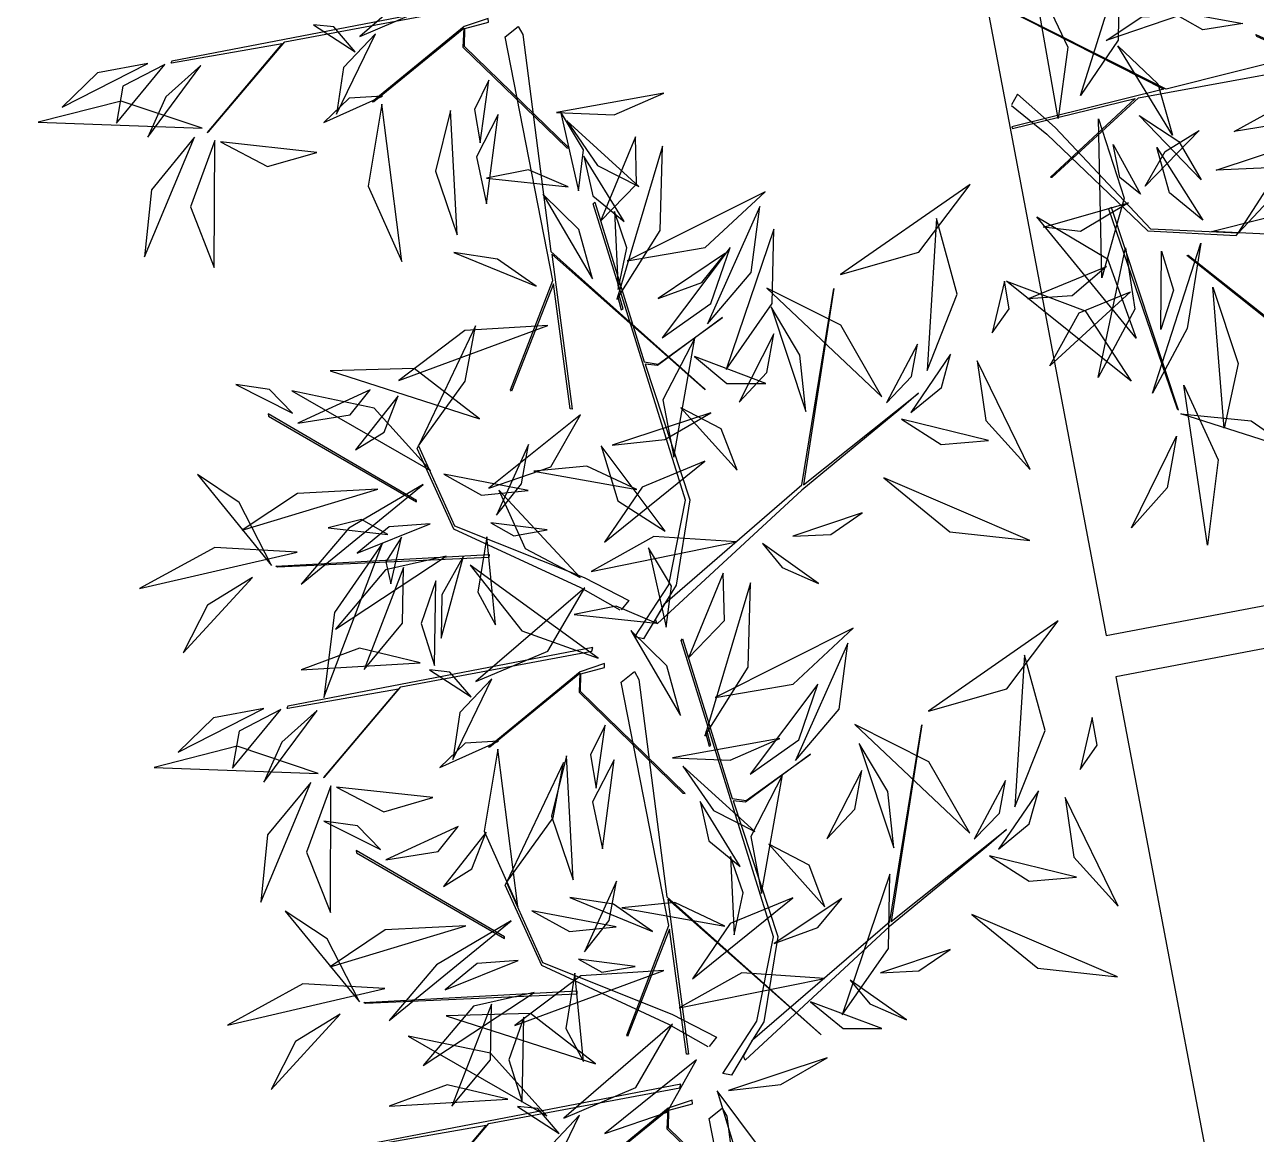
# Model space of a CAD drawing. Header units: centimetres. Extents: x 197412 to 267601, y -375791 to -305433.
# Drawn here: x 208091 to 209591, y -362423 to -361071 of the extents above; entities that cross this region are included whole.
import ezdxf

# ---------------------------------------------------------------- set-up
doc = ezdxf.new("R2010")
doc.units = ezdxf.units.CM
doc.layers.add('3-BAT C-Niveau 0', color=250, linetype='Continuous')

# ---------------------------------------------------------------- blocks, each defined once
blk = doc.blocks.new('Groupe-225-1')
at = {"linetype": 'Continuous', "flags": 128}
for points in [[(12582.84, -48911.25), (12596.31, -48908.9), (12587.19, -48919.72), (12587.33, -48919.67), (12596.63, -48908.69), (12619.89, -48904.34), (12620.02, -48903.89), (12582.85, -48911.04), (12582.73, -48911.28), (12582.8, -48911.26)], [(12637.5, -48977.94), (12632.71, -48975.2), (12617.23, -48968.05), (12612.76, -48958.25), (12612.93, -48957.91), (12617.3, -48967.65), (12633.08, -48973.96), (12638.52, -48976.76), (12637.6, -48977.89)], [(12596.98, -48989.85), (12610.46, -48987.49), (12601.34, -48998.31), (12601.48, -48998.26), (12610.77, -48987.28), (12634.03, -48982.93), (12634.16, -48982.48), (12596.99, -48989.63), (12596.87, -48989.87), (12596.94, -48989.85)], [(12648.21, -49031.12), (12643.42, -49028.38), (12627.94, -49021.23), (12623.47, -49011.43), (12623.64, -49011.09), (12628.01, -49020.83), (12643.79, -49027.13), (12649.23, -49029.94), (12648.31, -49031.07)], [(12607.69, -49043.02), (12621.17, -49040.67), (12612.05, -49051.49), (12612.19, -49051.44), (12621.48, -49040.45), (12644.75, -49036.1), (12644.87, -49035.66), (12607.7, -49042.8), (12607.58, -49043.04), (12607.66, -49043.03)]]:
    blk.add_lwpolyline(points, dxfattribs=at)
for points in [[(12621.42, -48905.84), (12618.46, -48906.84), (12607.29, -48916.01), (12607.47, -48915.97), (12618.43, -48907.02), (12618.32, -48909.33), (12630.98, -48921.61), (12631.25, -48921.65), (12618.5, -48909.25), (12618.56, -48907.07), (12621.43, -48906.31)], [(12647.83, -48951.08), (12629.14, -48934.54), (12631.65, -48953.43), (12631.41, -48953.41), (12629.35, -48938.19), (12624.23, -48951.26), (12624.14, -48951.1), (12629.29, -48937.76), (12623.46, -48908.09), (12625.07, -48906.82), (12625.62, -48907.79), (12629.03, -48934.25), (12647.66, -48950.89)], [(12639.26, -48981.18), (12643.42, -48974.82), (12645.43, -48964.53), (12634.2, -48928.43), (12634.38, -48928.23), (12640.42, -48947.68), (12642.13, -48947.95), (12649.94, -48942.27), (12642.04, -48948.12), (12640.53, -48947.97), (12645.96, -48964.49), (12644.29, -48974.89), (12642.91, -48977.11), (12659.61, -48962.67), (12663.5, -48938.73), (12659.8, -48962.66), (12673.82, -48951.47), (12671.41, -48953.58), (12659.6, -48963.3), (12641.99, -48979.58), (12641.8, -48979.08), (12642.91, -48977.11), (12640.32, -48981.41)], [(12612.69, -48964.73), (12612.69, -48964.55), (12594.6, -48954.02), (12594.64, -48954.29)], [(12595.75, -48972.67), (12595.53, -48972.55), (12621.51, -48971.14), (12621.48, -48971.52)], [(12649.97, -49034.36), (12654.13, -49027.99), (12656.14, -49017.71), (12644.92, -48981.61), (12645.09, -48981.41), (12651.13, -49000.85), (12652.84, -49001.13), (12660.65, -48995.45), (12652.75, -49001.3), (12651.24, -49001.14), (12656.67, -49017.67), (12655, -49028.06), (12653.62, -49030.28), (12670.32, -49015.84), (12674.21, -48991.9), (12670.51, -49015.84), (12684.54, -49004.65), (12682.12, -49006.75), (12670.31, -49016.48), (12652.71, -49032.76), (12652.51, -49032.26), (12653.62, -49030.28), (12651.03, -49034.59)], [(12635.56, -48984.43), (12632.61, -48985.43), (12621.44, -48994.6), (12621.62, -48994.56), (12632.57, -48985.61), (12632.47, -48987.92), (12645.13, -49000.2), (12645.39, -49000.25), (12632.65, -48987.85), (12632.71, -48985.67), (12635.57, -48984.9)], [(12661.97, -49029.67), (12643.28, -49013.13), (12645.8, -49032.02), (12645.56, -49032.01), (12643.49, -49016.78), (12638.37, -49029.85), (12638.28, -49029.69), (12643.43, -49016.35), (12637.6, -48986.68), (12639.21, -48985.41), (12639.77, -48986.38), (12643.17, -49012.84), (12661.8, -49029.48)], [(12623.4, -49017.91), (12623.4, -49017.72), (12605.31, -49007.2), (12605.35, -49007.47)], [(12606.46, -49025.85), (12606.24, -49025.73), (12632.22, -49024.31), (12632.2, -49024.7)], [(12646.27, -49037.61), (12643.32, -49038.61), (12632.15, -49047.77), (12632.33, -49047.74), (12643.28, -49038.79), (12643.18, -49041.1), (12655.84, -49053.38), (12656.1, -49053.42), (12643.36, -49041.02), (12643.42, -49038.84), (12646.28, -49038.08)], [(12672.69, -49082.84), (12653.99, -49066.3), (12656.51, -49085.2), (12656.27, -49085.18), (12654.21, -49069.96), (12649.08, -49083.03), (12648.99, -49082.86), (12654.14, -49069.53), (12648.32, -49039.86), (12649.92, -49038.59), (12650.48, -49039.56), (12653.88, -49066.01), (12672.51, -49082.66)]]:
    blk.add_lwpolyline(points, close=True, dxfattribs=at)
at = {"linetype": 'Continuous'}
for points in [[(12605.77, -48908.03, -178.9), (12614.54, -48904.32, -176.01), (12619.01, -48896.6, -172.29), (12619.01, -48896.6, -172.29), (12605.77, -48908.03, -178.9)], [(12605.77, -48908.03, -178.9), (12614.54, -48904.32, -176.01), (12619.01, -48896.6, -172.29), (12619.01, -48896.6, -172.29), (12605.77, -48908.03, -178.9)], [(12605.19, -48909.9, -177.75), (12602.6, -48906.87, -175.38), (12600.12, -48906.61, -172.12), (12600.12, -48906.61, -172.12), (12605.19, -48909.9, -177.75)], [(12607.68, -48907.7, -207.06), (12603.8, -48911.81, -208.24), (12602.93, -48917.52, -209.24), (12602.93, -48917.52, -209.24), (12607.68, -48907.7, -207.06)], [(12579.94, -48911.31, -174.84), (12573.82, -48912.46, -175.45), (12569.5, -48916.63, -176.76), (12569.5, -48916.63, -176.76), (12579.94, -48911.31, -174.84)], [(12582.01, -48911.44, -174.58), (12576.92, -48914.09, -172.2), (12576.11, -48918.58, -168.43), (12576.11, -48918.58, -168.43), (12582.01, -48911.44, -174.58)], [(12586.42, -48911.56, -186.97), (12582.12, -48915.41, -187.38), (12579.94, -48920.29, -185.5), (12579.94, -48920.29, -185.5), (12586.42, -48911.56, -186.97)], [(12621.5, -48913.34, -197.01), (12619.73, -48916.94, -196.39), (12620.43, -48921.01, -196.61), (12620.43, -48921.01, -196.61), (12621.5, -48913.34, -197.01)], [(12608.52, -48915.29, -179.83), (12604.47, -48915.54, -178.67), (12601.38, -48918.51, -177.99), (12601.38, -48918.51, -177.99), (12608.52, -48915.29, -179.83)], [(12629.71, -48917.31, -183.78), (12636.75, -48917.6, -183.14), (12642.81, -48914.95, -184.94), (12642.81, -48914.95, -184.94), (12629.71, -48917.31, -183.78)], [(12586.55, -48919.22, -186.41), (12576.68, -48915.92, -187.61), (12566.58, -48918.49, -186.97), (12566.58, -48918.49, -186.97), (12586.55, -48919.22, -186.41)], [(12608.43, -48916.28, -179.52), (12606.77, -48926.27, -178.73), (12610.88, -48935.45, -177.91), (12610.88, -48935.45, -177.91), (12608.43, -48916.28, -179.52)], [(12616.81, -48917.07, -247.3), (12614.98, -48924.43, -244.69), (12617.63, -48932.19, -243.35), (12617.63, -48932.19, -243.35), (12616.81, -48917.07, -247.3)], [(12616.81, -48917.07, -247.3), (12614.98, -48924.43, -244.69), (12617.63, -48932.19, -243.35), (12617.63, -48932.19, -243.35), (12616.81, -48917.07, -247.3)], [(12632.39, -48926.84, -183.73), (12633.03, -48921.84, -181.29), (12630.21, -48917.16, -179.52), (12630.21, -48917.16, -179.52), (12632.39, -48926.84, -183.73)], [(12622.63, -48917.56, -186.16), (12619.99, -48922.69, -185.75), (12621.2, -48928.43, -185.13), (12621.2, -48928.43, -185.13), (12622.63, -48917.56, -186.16)], [(12630.99, -48918.32, -176.88), (12634.72, -48923.74, -176.9), (12639.76, -48926.3, -174.04), (12639.76, -48926.3, -174.04), (12630.99, -48918.32, -176.88)], [(12585.65, -48920.32, -186.4), (12580.4, -48926.7, -186.75), (12579.56, -48934.9, -187), (12579.56, -48934.9, -187), (12585.65, -48920.32, -186.4)], [(12635.1, -48930.54, -194.21), (12639.47, -48926.01, -192.81), (12639.33, -48920.25, -190.06), (12639.33, -48920.25, -190.06), (12635.1, -48930.54, -194.21)], [(12635.1, -48930.54, -194.21), (12639.47, -48926.01, -192.81), (12639.33, -48920.25, -190.06), (12639.33, -48920.25, -190.06), (12635.1, -48930.54, -194.21)], [(12588.1, -48920.72, -182.25), (12585.13, -48928.8, -178.08), (12588.04, -48936.18, -173.29), (12588.04, -48936.18, -173.29), (12588.1, -48920.72, -182.25)], [(12588.8, -48920.89, -181.99), (12594.53, -48923.88, -181.12), (12600.53, -48922.16, -179.03), (12600.53, -48922.16, -179.03), (12588.8, -48920.89, -181.99)], [(12637.09, -48940.08, -206.43), (12642.37, -48931.68, -204.4), (12642.63, -48921.42, -204.36), (12642.63, -48921.42, -204.36), (12637.09, -48940.08, -206.43)], [(12637.09, -48940.08, -206.43), (12642.37, -48931.68, -204.4), (12642.63, -48921.42, -204.36), (12642.63, -48921.42, -204.36), (12637.09, -48940.08, -206.43)], [(12633.06, -48922.63, -161.32), (12634.15, -48927.45, -161.24), (12637.96, -48930.56, -160.95), (12637.96, -48930.56, -160.95), (12633.06, -48922.63, -161.32)], [(12631.14, -48926.35, -183.47), (12626.3, -48924.27, -183.7), (12621.18, -48925.29, -184.07), (12621.18, -48925.29, -184.07), (12631.14, -48926.35, -183.47)], [(12631.14, -48926.35, -183.47), (12626.3, -48924.27, -183.7), (12621.18, -48925.29, -184.07), (12621.18, -48925.29, -184.07), (12631.14, -48926.35, -183.47)], [(12664.34, -48937.05, -215.07), (12673.86, -48934.32, -213.8), (12680.1, -48926.05, -214.42), (12680.1, -48926.05, -214.42), (12664.34, -48937.05, -215.07)], [(12634.11, -48937.57, -199.98), (12632.44, -48931.54, -200.36), (12628.06, -48927.23, -199.46), (12628.06, -48927.23, -199.46), (12634.11, -48937.57, -199.98)], [(12638.35, -48935.37, -194.97), (12647.85, -48933.75, -192.57), (12655.15, -48926.95, -191.31), (12655.15, -48926.95, -191.31), (12638.35, -48935.37, -194.97)], [(12637.22, -48938.88, -223.21), (12638.31, -48933.78, -222.61), (12636.78, -48929.35, -220.88), (12636.78, -48929.35, -220.88), (12637.22, -48938.88, -223.21)], [(12637.22, -48938.88, -223.21), (12638.31, -48933.78, -222.61), (12636.78, -48929.35, -220.88), (12636.78, -48929.35, -220.88), (12637.22, -48938.88, -223.21)], [(12648.13, -48943.06, -201.48), (12653.43, -48936.8, -202.35), (12654.5, -48928.76, -201.76), (12654.5, -48928.76, -201.76), (12648.13, -48943.06, -201.48)], [(12674.86, -48948.73, -228.35), (12678.53, -48939.42, -229.1), (12676.01, -48930.21, -232.12), (12676.01, -48930.21, -232.12), (12674.86, -48948.73, -228.35)], [(12650.39, -48948.62, -207.25), (12656.01, -48940.57, -205.29), (12656.18, -48931.5, -201.98), (12656.18, -48931.5, -201.98), (12650.39, -48948.62, -207.25)], [(12642.6, -48944.74, -207.16), (12648.53, -48940.57, -205.48), (12650.87, -48933.75, -203.83), (12650.87, -48933.75, -203.83), (12642.6, -48944.74, -207.16)], [(12642.6, -48944.74, -207.16), (12648.53, -48940.57, -205.48), (12650.87, -48933.75, -203.83), (12650.87, -48933.75, -203.83), (12642.6, -48944.74, -207.16)], [(12627.26, -48938.47, -228.81), (12622.53, -48935.15, -229.15), (12617.21, -48934.34, -227.32), (12617.21, -48934.34, -227.32), (12627.26, -48938.47, -228.81)], [(12642.11, -48939.95, -210.84), (12647.44, -48937.99, -209.98), (12650.32, -48934.45, -207.2), (12650.32, -48934.45, -207.2), (12642.11, -48939.95, -210.84)], [(12682.79, -48944.16, -211.21), (12684.85, -48941.21, -209.03), (12684.28, -48937.83, -206.71), (12684.28, -48937.83, -206.71), (12682.79, -48944.16, -211.21)], [(12682.79, -48944.16, -211.21), (12684.85, -48941.21, -209.03), (12684.28, -48937.83, -206.71), (12684.28, -48937.83, -206.71), (12682.79, -48944.16, -211.21)], [(12637.61, -48941.33, -203.84), (12637.83, -48941.22, -203.87), (12637.38, -48939.55, -202.04), (12637.17, -48939.64, -202.02), (12637.61, -48941.33, -203.84)], [(12669.36, -48951.93, -228.97), (12664.36, -48943.21, -227.8), (12655.36, -48938.69, -227.09), (12655.36, -48938.69, -227.09), (12669.36, -48951.93, -228.97)], [(12660.09, -48953.71, -196.26), (12659.37, -48946.85, -195.05), (12655.89, -48940.99, -196.39), (12655.89, -48940.99, -196.39), (12660.09, -48953.71, -196.26)], [(12628.67, -48943.24, -225.36), (12618.56, -48943.87, -224.7), (12610.52, -48949.95, -224), (12610.52, -48949.95, -224), (12628.67, -48943.24, -225.36)], [(12612.93, -48957.91, -197.23), (12618.6, -48950.03, -194.28), (12619.87, -48943.29, -188.42), (12619.87, -48943.29, -188.42), (12612.93, -48957.91, -197.23)], [(12651.96, -48952.59, -195.33), (12655.34, -48948.99, -195.1), (12656.22, -48944.26, -194.26), (12656.22, -48944.26, -194.26), (12651.96, -48952.59, -195.33)], [(12646.56, -48944.81, -188.89), (12642.69, -48952.31, -185.79), (12644, -48959.27, -181.22), (12644, -48959.27, -181.22), (12646.56, -48944.81, -188.89)], [(12669.91, -48952.65, -229.3), (12672.99, -48949.46, -228.25), (12673.69, -48945.51, -226.49), (12673.69, -48945.51, -226.49), (12669.91, -48952.65, -229.3)], [(12646.53, -48947.04, -215.21), (12650.48, -48950.31, -213.09), (12655.22, -48950.31, -210.46), (12655.22, -48950.31, -210.46), (12646.53, -48947.04, -215.21)], [(12672.87, -48953.86, -232.75), (12676.61, -48950.8, -233.5), (12677.71, -48946.74, -235.42), (12677.71, -48946.74, -235.42), (12672.87, -48953.86, -232.75)], [(12620.33, -48954.62, -220.85), (12612.4, -48948.47, -221.31), (12602.15, -48948.75, -222.56), (12602.15, -48948.75, -222.56), (12620.33, -48954.62, -220.85)], [(12680.96, -48947.56, -212.86), (12682.02, -48954.83, -209.91), (12687.43, -48960.79, -208.14), (12687.43, -48960.79, -208.14), (12680.96, -48947.56, -212.86)], [(12680.96, -48947.56, -212.86), (12682.02, -48954.83, -209.91), (12687.43, -48960.79, -208.14), (12687.43, -48960.79, -208.14), (12680.96, -48947.56, -212.86)], [(12597.57, -48953.92, -211.6), (12594.76, -48951.03, -211.07), (12590.66, -48950.45, -211.1), (12590.66, -48950.45, -211.1), (12597.57, -48953.92, -211.6)], [(12614.39, -48960.92, -220.09), (12607.52, -48953.32, -220.53), (12597.5, -48951.22, -219.34), (12597.5, -48951.22, -219.34), (12614.39, -48960.92, -220.09)], [(12598.21, -48955.16, -202.5), (12604.61, -48954.14, -200.11), (12607.03, -48951.09, -195.35), (12607.03, -48951.09, -195.35), (12598.21, -48955.16, -202.5)], [(12605.26, -48958.4, -218.46), (12608.72, -48956.25, -216.39), (12610.45, -48951.81, -215.43), (12610.45, -48951.81, -215.43), (12605.26, -48958.4, -218.46)], [(12651.72, -48960.89, -184.69), (12649.8, -48955.83, -183.17), (12644.88, -48953.26, -181.63), (12644.88, -48953.26, -181.63), (12651.72, -48960.89, -184.69)], [(12621.47, -48963.07, -210.57), (12629.05, -48960.48, -206.9), (12632.64, -48954.11, -202.54), (12632.64, -48954.11, -202.54), (12621.47, -48963.07, -210.57)], [(12636.51, -48957.84, -200.44), (12642.93, -48957.13, -199.26), (12648.54, -48953.89, -200.49), (12648.54, -48953.89, -200.49), (12636.51, -48957.84, -200.44)], [(12671.77, -48954.67, -232.48), (12676.58, -48957.74, -232.45), (12682.34, -48957.27, -231.83), (12682.34, -48957.27, -231.83), (12671.77, -48954.67, -232.48)], [(12622.41, -48966.37, -202.12), (12625.45, -48962.54, -201.54), (12626.32, -48957.75, -202.14), (12626.32, -48957.75, -202.14), (12622.41, -48966.37, -202.12)], [(12635.16, -48957.91, -200.73), (12637.18, -48964.6, -197.34), (12642.96, -48968.31, -193.77), (12642.96, -48968.31, -193.77), (12635.16, -48957.91, -200.73)], [(12635.16, -48957.91, -200.73), (12637.18, -48964.6, -197.34), (12642.96, -48968.31, -193.77), (12642.96, -48968.31, -193.77), (12635.16, -48957.91, -200.73)], [(12639.53, -48963.23, -185.42), (12633.43, -48960.37, -185.31), (12626.96, -48961.01, -184.01), (12626.96, -48961.01, -184.01), (12639.53, -48963.23, -185.42)], [(12647.81, -48959.79, -205.3), (12640.17, -48962.93, -204.92), (12635.58, -48969.65, -203.9), (12635.58, -48969.65, -203.9), (12647.81, -48959.79, -205.3)], [(12595.03, -48972.47, -214.21), (12591.07, -48964.8, -211.43), (12585.98, -48961.41, -206.15), (12585.98, -48961.41, -206.15), (12595.03, -48972.47, -214.21)], [(12616.01, -48961.36, -199.77), (12620.58, -48963.92, -197.57), (12626.29, -48963.34, -196.35), (12626.29, -48963.34, -196.35), (12616.01, -48961.36, -199.77)], [(12669.6, -48961.81, -223.66), (12677.62, -48968.37, -222.36), (12687.37, -48969.43, -219.58), (12687.37, -48969.43, -219.58), (12669.6, -48961.81, -223.66)], [(12607.97, -48963.2, -221.24), (12598.16, -48963.7, -218.96), (12591.44, -48968.2, -214.31), (12591.44, -48968.2, -214.31), (12607.97, -48963.2, -221.24)], [(12613.49, -48962.6, -210.1), (12604.41, -48967.94, -209.96), (12598.62, -48974.74, -205.95), (12598.62, -48974.74, -205.95), (12613.49, -48962.6, -210.1)], [(12622.7, -48963.32, -217.22), (12625.89, -48970.4, -219.34), (12632.6, -48973.93, -221.55), (12632.6, -48973.93, -221.55), (12622.7, -48963.32, -217.22)], [(12609.2, -48968.71, -213.12), (12605.96, -48966.87, -210.71), (12601.91, -48967.91, -208.62), (12601.91, -48967.91, -208.62), (12609.2, -48968.71, -213.12)], [(12609.2, -48968.71, -213.12), (12605.96, -48966.87, -210.71), (12601.91, -48967.91, -208.62), (12601.91, -48967.91, -208.62), (12609.2, -48968.71, -213.12)], [(12658.5, -48968.92, -172.05), (12663.14, -48968.7, -171.7), (12666.98, -48966.08, -172.02), (12666.98, -48966.08, -172.02), (12658.5, -48968.92, -172.05)], [(12658.5, -48968.92, -172.05), (12663.14, -48968.7, -171.7), (12666.98, -48966.08, -172.02), (12666.98, -48966.08, -172.02), (12658.5, -48968.92, -172.05)], [(12614.33, -48967.41, -207.72), (12609.36, -48967.79, -206.62), (12605.46, -48970.98, -205.86), (12605.46, -48970.98, -205.86), (12614.33, -48967.41, -207.72)], [(12621.71, -48967.27, -202.35), (12624.53, -48968.86, -200.21), (12628.58, -48968.15, -199.09), (12628.58, -48968.15, -199.09), (12621.71, -48967.27, -202.35)], [(12608.55, -48969.77, -212.64), (12602.7, -48978.22, -211.07), (12601.39, -48988.56, -212.06), (12601.39, -48988.56, -212.06), (12608.55, -48969.77, -212.64)], [(12608.55, -48969.77, -212.64), (12602.7, -48978.22, -211.07), (12601.39, -48988.56, -212.06), (12601.39, -48988.56, -212.06), (12608.55, -48969.77, -212.64)], [(12610.85, -48969.05, -212.09), (12608.93, -48972.04, -209.87), (12609.56, -48974.73, -207.1), (12609.56, -48974.73, -207.1), (12610.85, -48969.05, -212.09)], [(12610.85, -48969.05, -212.09), (12608.93, -48972.04, -209.87), (12609.56, -48974.73, -207.1), (12609.56, -48974.73, -207.1), (12610.85, -48969.05, -212.09)], [(12621.25, -48968.98, -198.87), (12620.14, -48975.72, -195.41), (12622.28, -48979.72, -190.33), (12622.28, -48979.72, -190.33), (12621.25, -48968.98, -198.87)], [(12651.67, -48969.62, -176.08), (12641.59, -48968.95, -174.79), (12633.96, -48973.21, -170.69), (12633.96, -48973.21, -170.69), (12651.67, -48969.62, -176.08)], [(12654.8, -48969.8, -171.59), (12657.2, -48972.71, -169.03), (12661.65, -48974.67, -167.96), (12661.65, -48974.67, -167.96), (12654.8, -48969.8, -171.59)], [(12598.12, -48970.84, -223.19), (12588.11, -48970.28, -225.59), (12578.94, -48975.3, -225.79), (12578.94, -48975.3, -225.79), (12598.12, -48970.84, -223.19)], [(12598.12, -48970.84, -223.19), (12588.11, -48970.28, -225.59), (12578.94, -48975.3, -225.79), (12578.94, -48975.3, -225.79), (12598.12, -48970.84, -223.19)], [(12616.29, -48971.33, -233.25), (12608.91, -48973, -238.65), (12602.79, -48980.22, -241.93), (12602.79, -48980.22, -241.93), (12616.29, -48971.33, -233.25)], [(12618.39, -48971.35, -204.62), (12615.76, -48976.04, -205.07), (12615.69, -48981.34, -204.23), (12615.69, -48981.34, -204.23), (12618.39, -48971.35, -204.62)], [(12643.1, -48980.01, -183.73), (12643.74, -48975.02, -181.29), (12640.92, -48970.34, -179.52), (12640.92, -48970.34, -179.52), (12643.1, -48980.01, -183.73)], [(12606.28, -48985.17, -189.87), (12610.98, -48979.51, -186.93), (12611.09, -48972.74, -183.27), (12611.09, -48972.74, -183.27), (12606.28, -48985.17, -189.87)], [(12619.19, -48972.44, -204.31), (12625.49, -48980.43, -204.16), (12634.82, -48983.79, -202.67), (12634.82, -48983.79, -202.67), (12619.19, -48972.44, -204.31)], [(12592.68, -48973.95, -215.73), (12587.21, -48977.3, -216.78), (12584.27, -48983.13, -215.22), (12584.27, -48983.13, -215.22), (12592.68, -48973.95, -215.73)], [(12592.68, -48973.95, -215.73), (12587.21, -48977.3, -216.78), (12584.27, -48983.13, -215.22), (12584.27, -48983.13, -215.22), (12592.68, -48973.95, -215.73)], [(12615.02, -48974.34, -229.03), (12613.23, -48979.54, -227.48), (12614.85, -48984.68, -225.66), (12614.85, -48984.68, -225.66), (12615.02, -48974.34, -229.03)], [(12645.81, -48983.72, -194.21), (12650.18, -48979.19, -192.81), (12650.04, -48973.43, -190.06), (12650.04, -48973.43, -190.06), (12645.81, -48983.72, -194.21)], [(12645.81, -48983.72, -194.21), (12650.18, -48979.19, -192.81), (12650.04, -48973.43, -190.06), (12650.04, -48973.43, -190.06), (12645.81, -48983.72, -194.21)], [(12619.91, -48986.62, -178.9), (12628.68, -48982.91, -176.01), (12633.16, -48975.19, -172.29), (12633.16, -48975.19, -172.29), (12619.91, -48986.62, -178.9)], [(12619.91, -48986.62, -178.9), (12628.68, -48982.91, -176.01), (12633.16, -48975.19, -172.29), (12633.16, -48975.19, -172.29), (12619.91, -48986.62, -178.9)], [(12647.8, -48993.26, -206.43), (12653.08, -48984.86, -204.4), (12653.35, -48974.6, -204.36), (12653.35, -48974.6, -204.36), (12647.8, -48993.26, -206.43)], [(12647.8, -48993.26, -206.43), (12653.08, -48984.86, -204.4), (12653.35, -48974.6, -204.36), (12653.35, -48974.6, -204.36), (12647.8, -48993.26, -206.43)], [(12641.85, -48979.52, -183.47), (12637.01, -48977.45, -183.7), (12631.89, -48978.46, -184.07), (12631.89, -48978.46, -184.07), (12641.85, -48979.52, -183.47)], [(12641.85, -48979.52, -183.47), (12637.01, -48977.45, -183.7), (12631.89, -48978.46, -184.07), (12631.89, -48978.46, -184.07), (12641.85, -48979.52, -183.47)], [(12649.06, -48988.55, -194.97), (12658.56, -48986.93, -192.57), (12665.86, -48980.13, -191.31), (12665.86, -48980.13, -191.31), (12649.06, -48988.55, -194.97)], [(12675.05, -48990.23, -215.07), (12684.57, -48987.5, -213.8), (12690.82, -48979.23, -214.42), (12690.82, -48979.23, -214.42), (12675.05, -48990.23, -215.07)], [(12644.82, -48990.75, -199.98), (12643.16, -48984.71, -200.36), (12638.77, -48980.41, -199.46), (12638.77, -48980.41, -199.46), (12644.82, -48990.75, -199.98)], [(12613.1, -48984.33, -200.41), (12605.71, -48982.55, -200.32), (12598.64, -48985.18, -200.54), (12598.64, -48985.18, -200.54), (12613.1, -48984.33, -200.41)], [(12658.84, -48996.24, -201.48), (12664.14, -48989.98, -202.35), (12665.21, -48981.94, -201.76), (12665.21, -48981.94, -201.76), (12658.84, -48996.24, -201.48)], [(12685.57, -49001.9, -228.35), (12689.25, -48992.6, -229.1), (12686.72, -48983.39, -232.12), (12686.72, -48983.39, -232.12), (12685.57, -49001.9, -228.35)], [(12619.33, -48988.49, -177.75), (12616.75, -48985.46, -175.38), (12614.26, -48985.2, -172.12), (12614.26, -48985.2, -172.12), (12619.33, -48988.49, -177.75)], [(12621.83, -48986.29, -207.06), (12617.94, -48990.4, -208.24), (12617.08, -48996.11, -209.24), (12617.08, -48996.11, -209.24), (12621.83, -48986.29, -207.06)], [(12653.32, -48997.92, -207.16), (12659.24, -48993.74, -205.48), (12661.58, -48986.93, -203.83), (12661.58, -48986.93, -203.83), (12653.32, -48997.92, -207.16)], [(12653.32, -48997.92, -207.16), (12659.24, -48993.74, -205.48), (12661.58, -48986.93, -203.83), (12661.58, -48986.93, -203.83), (12653.32, -48997.92, -207.16)], [(12594.08, -48989.9, -174.84), (12587.96, -48991.05, -175.45), (12583.65, -48995.22, -176.76), (12583.65, -48995.22, -176.76), (12594.08, -48989.9, -174.84)], [(12596.15, -48990.03, -174.58), (12591.07, -48992.68, -172.2), (12590.25, -48997.18, -168.43), (12590.25, -48997.18, -168.43), (12596.15, -48990.03, -174.58)], [(12600.56, -48990.15, -186.97), (12596.26, -48994, -187.38), (12594.09, -48998.88, -185.5), (12594.09, -48998.88, -185.5), (12600.56, -48990.15, -186.97)], [(12635.64, -48991.93, -197.01), (12633.88, -48995.53, -196.39), (12634.57, -48999.6, -196.61), (12634.57, -48999.6, -196.61), (12635.64, -48991.93, -197.01)], [(12680.08, -49005.1, -228.97), (12675.07, -48996.39, -227.8), (12666.07, -48991.86, -227.09), (12666.07, -48991.86, -227.09), (12680.08, -49005.1, -228.97)], [(12693.5, -48997.34, -211.21), (12695.57, -48994.39, -209.03), (12694.99, -48991, -206.71), (12694.99, -48991, -206.71), (12693.5, -48997.34, -211.21)], [(12693.5, -48997.34, -211.21), (12695.57, -48994.39, -209.03), (12694.99, -48991, -206.71), (12694.99, -48991, -206.71), (12693.5, -48997.34, -211.21)], [(12622.66, -48993.88, -179.83), (12618.62, -48994.13, -178.67), (12615.53, -48997.1, -177.99), (12615.53, -48997.1, -177.99), (12622.66, -48993.88, -179.83)], [(12643.86, -48995.9, -183.78), (12650.89, -48996.19, -183.14), (12656.95, -48993.54, -184.94), (12656.95, -48993.54, -184.94), (12643.86, -48995.9, -183.78)], [(12648.32, -48994.5, -203.84), (12648.54, -48994.4, -203.87), (12648.09, -48992.72, -202.04), (12647.88, -48992.82, -202.02), (12648.32, -48994.5, -203.84)], [(12600.7, -48997.81, -186.41), (12590.82, -48994.51, -187.61), (12580.72, -48997.08, -186.97), (12580.72, -48997.08, -186.97), (12600.7, -48997.81, -186.41)], [(12622.58, -48994.87, -179.52), (12620.91, -49004.86, -178.73), (12625.03, -49014.04, -177.91), (12625.03, -49014.04, -177.91), (12622.58, -48994.87, -179.52)], [(12670.8, -49006.89, -196.26), (12670.08, -49000.03, -195.05), (12666.6, -48994.17, -196.39), (12666.6, -48994.17, -196.39), (12670.8, -49006.89, -196.26)], [(12623.64, -49011.09, -197.23), (12629.31, -49003.21, -194.28), (12630.58, -48996.47, -188.42), (12630.58, -48996.47, -188.42), (12623.64, -49011.09, -197.23)], [(12630.95, -48995.66, -247.3), (12629.12, -49003.02, -244.69), (12631.77, -49010.78, -243.35), (12631.77, -49010.78, -243.35), (12630.95, -48995.66, -247.3)], [(12630.95, -48995.66, -247.3), (12629.12, -49003.02, -244.69), (12631.77, -49010.78, -243.35), (12631.77, -49010.78, -243.35), (12630.95, -48995.66, -247.3)], [(12636.77, -48996.15, -186.16), (12634.13, -49001.28, -185.75), (12635.34, -49007.02, -185.13), (12635.34, -49007.02, -185.13), (12636.77, -48996.15, -186.16)], [(12645.13, -48996.91, -176.88), (12648.86, -49002.33, -176.9), (12653.9, -49004.89, -174.04), (12653.9, -49004.89, -174.04), (12645.13, -48996.91, -176.88)], [(12657.27, -48997.99, -188.89), (12653.4, -49005.48, -185.79), (12654.71, -49012.44, -181.22), (12654.71, -49012.44, -181.22), (12657.27, -48997.99, -188.89)], [(12662.67, -49005.77, -195.33), (12666.05, -49002.16, -195.1), (12666.93, -48997.44, -194.26), (12666.93, -48997.44, -194.26), (12662.67, -49005.77, -195.33)], [(12599.79, -48998.91, -186.4), (12594.54, -49005.29, -186.75), (12593.7, -49013.49, -187), (12593.7, -49013.49, -187), (12599.79, -48998.91, -186.4)], [(12602.24, -48999.31, -182.25), (12599.27, -49007.39, -178.08), (12602.18, -49014.77, -173.29), (12602.18, -49014.77, -173.29), (12602.24, -48999.31, -182.25)], [(12602.94, -48999.48, -181.99), (12608.68, -49002.48, -181.12), (12614.68, -49000.75, -179.03), (12614.68, -49000.75, -179.03), (12602.94, -48999.48, -181.99)], [(12680.62, -49005.83, -229.3), (12683.7, -49002.64, -228.25), (12684.4, -48998.69, -226.49), (12684.4, -48998.69, -226.49), (12680.62, -49005.83, -229.3)], [(12647.21, -49001.22, -161.32), (12648.29, -49006.04, -161.24), (12652.11, -49009.16, -160.95), (12652.11, -49009.16, -160.95), (12647.21, -49001.22, -161.32)], [(12683.58, -49007.04, -232.75), (12687.32, -49003.97, -233.5), (12688.42, -48999.92, -235.42), (12688.42, -48999.92, -235.42), (12683.58, -49007.04, -232.75)], [(12691.67, -49000.73, -212.86), (12692.73, -49008, -209.91), (12698.14, -49013.97, -208.14), (12698.14, -49013.97, -208.14), (12691.67, -49000.73, -212.86)], [(12691.67, -49000.73, -212.86), (12692.73, -49008, -209.91), (12698.14, -49013.97, -208.14), (12698.14, -49013.97, -208.14), (12691.67, -49000.73, -212.86)], [(12608.28, -49007.1, -211.6), (12605.47, -49004.21, -211.07), (12601.37, -49003.63, -211.1), (12601.37, -49003.63, -211.1), (12608.28, -49007.1, -211.6)], [(12608.92, -49008.34, -202.5), (12615.32, -49007.32, -200.11), (12617.74, -49004.27, -195.35), (12617.74, -49004.27, -195.35), (12608.92, -49008.34, -202.5)], [(12615.97, -49011.58, -218.46), (12619.43, -49009.43, -216.39), (12621.16, -49004.99, -215.43), (12621.16, -49004.99, -215.43), (12615.97, -49011.58, -218.46)], [(12662.43, -49014.07, -184.69), (12660.51, -49009, -183.17), (12655.59, -49006.44, -181.63), (12655.59, -49006.44, -181.63), (12662.43, -49014.07, -184.69)], [(12651.36, -49017.47, -223.21), (12652.46, -49012.37, -222.61), (12650.92, -49007.94, -220.88), (12650.92, -49007.94, -220.88), (12651.36, -49017.47, -223.21)], [(12651.36, -49017.47, -223.21), (12652.46, -49012.37, -222.61), (12650.92, -49007.94, -220.88), (12650.92, -49007.94, -220.88), (12651.36, -49017.47, -223.21)], [(12682.48, -49007.85, -232.48), (12687.29, -49010.92, -232.45), (12693.06, -49010.45, -231.83), (12693.06, -49010.45, -231.83), (12682.48, -49007.85, -232.48)], [(12664.53, -49027.21, -207.25), (12670.15, -49019.16, -205.29), (12670.32, -49010.09, -201.98), (12670.32, -49010.09, -201.98), (12664.53, -49027.21, -207.25)], [(12633.12, -49019.55, -202.12), (12636.16, -49015.72, -201.54), (12637.03, -49010.92, -202.14), (12637.03, -49010.92, -202.14), (12633.12, -49019.55, -202.12)], [(12641.41, -49017.06, -228.81), (12636.68, -49013.74, -229.15), (12631.35, -49012.93, -227.32), (12631.35, -49012.93, -227.32), (12641.41, -49017.06, -228.81)], [(12658.52, -49012.96, -205.3), (12650.88, -49016.11, -204.92), (12646.29, -49022.82, -203.9), (12646.29, -49022.82, -203.9), (12658.52, -49012.96, -205.3)], [(12656.25, -49018.54, -210.84), (12661.58, -49016.58, -209.98), (12664.47, -49013.04, -207.2), (12664.47, -49013.04, -207.2), (12656.25, -49018.54, -210.84)], [(12605.74, -49025.65, -214.21), (12601.78, -49017.97, -211.43), (12596.69, -49014.59, -206.15), (12596.69, -49014.59, -206.15), (12605.74, -49025.65, -214.21)], [(12626.72, -49014.54, -199.77), (12631.29, -49017.09, -197.57), (12637, -49016.51, -196.35), (12637, -49016.51, -196.35), (12626.72, -49014.54, -199.77)], [(12650.24, -49016.41, -185.42), (12644.15, -49013.54, -185.31), (12637.68, -49014.18, -184.01), (12637.68, -49014.18, -184.01), (12650.24, -49016.41, -185.42)], [(12618.68, -49016.38, -221.24), (12608.87, -49016.88, -218.96), (12602.15, -49021.38, -214.31), (12602.15, -49021.38, -214.31), (12618.68, -49016.38, -221.24)], [(12624.2, -49015.78, -210.1), (12615.12, -49021.12, -209.96), (12609.34, -49027.92, -205.95), (12609.34, -49027.92, -205.95), (12624.2, -49015.78, -210.1)], [(12680.31, -49014.99, -223.66), (12688.34, -49021.54, -222.36), (12698.08, -49022.61, -219.58), (12698.08, -49022.61, -219.58), (12680.31, -49014.99, -223.66)], [(12669.21, -49022.09, -172.05), (12673.85, -49021.88, -171.7), (12677.69, -49019.26, -172.02), (12677.69, -49019.26, -172.02), (12669.21, -49022.09, -172.05)], [(12669.21, -49022.09, -172.05), (12673.85, -49021.88, -171.7), (12677.69, -49019.26, -172.02), (12677.69, -49019.26, -172.02), (12669.21, -49022.09, -172.05)], [(12625.04, -49020.59, -207.72), (12620.07, -49020.97, -206.62), (12616.17, -49024.16, -205.86), (12616.17, -49024.16, -205.86), (12625.04, -49020.59, -207.72)], [(12632.42, -49020.45, -202.35), (12635.24, -49022.04, -200.21), (12639.29, -49021.32, -199.09), (12639.29, -49021.32, -199.09), (12632.42, -49020.45, -202.35)], [(12642.82, -49021.83, -225.36), (12632.7, -49022.46, -224.7), (12624.66, -49028.54, -224), (12624.66, -49028.54, -224), (12642.82, -49021.83, -225.36)], [(12631.96, -49022.16, -198.87), (12630.86, -49028.89, -195.41), (12633, -49032.9, -190.33), (12633, -49032.9, -190.33), (12631.96, -49022.16, -198.87)], [(12662.39, -49022.8, -176.08), (12652.31, -49022.12, -174.79), (12644.67, -49026.39, -170.69), (12644.67, -49026.39, -170.69), (12662.39, -49022.8, -176.08)], [(12608.83, -49024.02, -223.19), (12598.82, -49023.45, -225.59), (12589.65, -49028.47, -225.79), (12589.65, -49028.47, -225.79), (12608.83, -49024.02, -223.19)], [(12608.83, -49024.02, -223.19), (12598.82, -49023.45, -225.59), (12589.65, -49028.47, -225.79), (12589.65, -49028.47, -225.79), (12608.83, -49024.02, -223.19)], [(12665.51, -49022.98, -171.59), (12667.91, -49025.89, -169.03), (12672.36, -49027.85, -167.96), (12672.36, -49027.85, -167.96), (12665.51, -49022.98, -171.59)], [(12627, -49024.51, -233.25), (12619.62, -49026.18, -238.65), (12613.5, -49033.4, -241.93), (12613.5, -49033.4, -241.93), (12627, -49024.51, -233.25)], [(12616.99, -49038.34, -189.87), (12621.69, -49032.69, -186.93), (12621.8, -49025.92, -183.27), (12621.8, -49025.92, -183.27), (12616.99, -49038.34, -189.87)], [(12660.68, -49025.63, -215.21), (12664.63, -49028.9, -213.09), (12669.36, -49028.9, -210.46), (12669.36, -49028.9, -210.46), (12660.68, -49025.63, -215.21)], [(12603.39, -49027.13, -215.73), (12597.92, -49030.48, -216.78), (12594.98, -49036.31, -215.22), (12594.98, -49036.31, -215.22), (12603.39, -49027.13, -215.73)], [(12603.39, -49027.13, -215.73), (12597.92, -49030.48, -216.78), (12594.98, -49036.31, -215.22), (12594.98, -49036.31, -215.22), (12603.39, -49027.13, -215.73)], [(12634.47, -49033.21, -220.85), (12626.55, -49027.06, -221.31), (12616.29, -49027.34, -222.56), (12616.29, -49027.34, -222.56), (12634.47, -49033.21, -220.85)], [(12625.73, -49027.52, -229.03), (12623.94, -49032.71, -227.48), (12625.56, -49037.86, -225.66), (12625.56, -49037.86, -225.66), (12625.73, -49027.52, -229.03)], [(12630.62, -49039.8, -178.9), (12639.39, -49036.09, -176.01), (12643.87, -49028.36, -172.29), (12643.87, -49028.36, -172.29), (12630.62, -49039.8, -178.9)], [(12630.62, -49039.8, -178.9), (12639.39, -49036.09, -176.01), (12643.87, -49028.36, -172.29), (12643.87, -49028.36, -172.29), (12630.62, -49039.8, -178.9)], [(12628.53, -49039.51, -220.09), (12621.67, -49031.91, -220.53), (12611.65, -49029.81, -219.34), (12611.65, -49029.81, -219.34), (12628.53, -49039.51, -220.09)], [(12635.62, -49041.66, -210.57), (12643.19, -49039.07, -206.9), (12646.78, -49032.7, -202.54), (12646.78, -49032.7, -202.54), (12635.62, -49041.66, -210.57)], [(12650.66, -49036.43, -200.44), (12657.07, -49035.72, -199.26), (12662.69, -49032.48, -200.49), (12662.69, -49032.48, -200.49), (12650.66, -49036.43, -200.44)], [(12623.81, -49037.51, -200.41), (12616.42, -49035.73, -200.32), (12609.35, -49038.36, -200.54), (12609.35, -49038.36, -200.54), (12623.81, -49037.51, -200.41)], [(12649.31, -49036.5, -200.73), (12651.32, -49043.19, -197.34), (12657.11, -49046.9, -193.77), (12657.11, -49046.9, -193.77), (12649.31, -49036.5, -200.73)], [(12649.31, -49036.5, -200.73), (12651.32, -49043.19, -197.34), (12657.11, -49046.9, -193.77), (12657.11, -49046.9, -193.77), (12649.31, -49036.5, -200.73)], [(12630.04, -49041.67, -177.75), (12627.46, -49038.63, -175.38), (12624.97, -49038.38, -172.12), (12624.97, -49038.38, -172.12), (12630.04, -49041.67, -177.75)], [(12632.54, -49039.46, -207.06), (12628.65, -49043.58, -208.24), (12627.79, -49049.29, -209.24), (12627.79, -49049.29, -209.24), (12632.54, -49039.46, -207.06)]]:
    blk.add_polyline3d(points, dxfattribs=at)
blk = doc.blocks.new('Groupe-236-1')
at = {"linetype": 'Continuous', "flags": 128}
for points in [[(12681.46, -48903.12), (12703.69, -48914.47), (12685.19, -48919.04), (12685.29, -48919.26), (12700.22, -48915.61), (12689.92, -48925.16), (12690.11, -48925.18), (12700.64, -48915.51), (12730.39, -48910.09), (12730.98, -48908.13), (12729.87, -48907.97), (12704, -48914.47), (12681.7, -48903.21)], [(12733.23, -48911.16), (12733.37, -48914.28), (12728.93, -48928.03), (12728.89, -48927.85), (12733.22, -48914.38), (12731.11, -48915.32), (12715.05, -48908.03), (12714.91, -48907.8), (12731.11, -48915.13), (12733.12, -48914.27), (12732.78, -48911.33)], [(12705.32, -48953.39), (12705.51, -48953.56), (12697.33, -48928.86), (12696.98, -48929.02)], [(12706.51, -48934.73), (12706.69, -48934.66), (12723.09, -48947.65), (12722.83, -48947.71)]]:
    blk.add_lwpolyline(points, close=True, dxfattribs=at)
blk.add_lwpolyline([(12685.15, -48916.46), (12689.45, -48919.92), (12701.76, -48931.71), (12712.52, -48932.29), (12712.77, -48932.01), (12702.11, -48931.51), (12690.47, -48919.12), (12685.87, -48915.08), (12685.16, -48916.35)], dxfattribs=at)
at = {"linetype": 'Continuous'}
for points in [[(12687.71, -48900.23, -176.08), (12692.02, -48909.36, -174.79), (12690.84, -48918.03, -170.69), (12690.84, -48918.03, -170.69), (12687.71, -48900.23, -176.08)], [(12698.27, -48900.22, -205.3), (12698.14, -48908.49, -204.92), (12693.57, -48915.22, -203.9), (12693.57, -48915.22, -203.9), (12698.27, -48900.22, -205.3)], [(12713.34, -48906.46, -161.32), (12708.46, -48907.22, -161.24), (12704.16, -48904.8, -160.95), (12704.16, -48904.8, -160.95), (12713.34, -48906.46, -161.32)], [(12696.7, -48908.54, -223.21), (12701.04, -48905.66, -222.61), (12705.73, -48905.46, -220.88), (12705.73, -48905.46, -220.88), (12696.7, -48908.54, -223.21)], [(12696.7, -48908.54, -223.21), (12701.04, -48905.66, -222.61), (12705.73, -48905.46, -220.88), (12705.73, -48905.46, -220.88), (12696.7, -48908.54, -223.21)], [(12698.1, -48909.19, -185.42), (12702.99, -48913.82, -185.31), (12704.76, -48920.08, -184.01), (12704.76, -48920.08, -184.01), (12698.1, -48909.19, -185.42)], [(12721.87, -48914.32, -186.16), (12718.06, -48918.66, -185.75), (12712.28, -48919.63, -185.13), (12712.28, -48919.63, -185.13), (12721.87, -48914.32, -186.16)], [(12695.76, -48918.09, -225.36), (12698.87, -48927.74, -224.7), (12696.15, -48937.44, -224), (12696.15, -48937.44, -224), (12695.76, -48918.09, -225.36)], [(12700.72, -48917.65, -228.81), (12705.54, -48920.84, -229.15), (12708.24, -48925.5, -227.32), (12708.24, -48925.5, -227.32), (12700.72, -48917.65, -228.81)], [(12701.43, -48926.27, -202.12), (12703.88, -48922.04, -201.54), (12708.03, -48919.49, -202.14), (12708.03, -48919.49, -202.14), (12701.43, -48926.27, -202.12)], [(12724.46, -48919.56, -247.3), (12718.28, -48923.95, -244.69), (12710.09, -48924.32, -243.35), (12710.09, -48924.32, -243.35), (12724.46, -48919.56, -247.3)], [(12724.46, -48919.56, -247.3), (12718.28, -48923.95, -244.69), (12710.09, -48924.32, -243.35), (12710.09, -48924.32, -243.35), (12724.46, -48919.56, -247.3)], [(12712.77, -48932.01, -197.23), (12718.03, -48923.85, -194.28), (12723.84, -48920.2, -188.42), (12723.84, -48920.2, -188.42), (12712.77, -48932.01, -197.23)], [(12700.85, -48927.26, -202.35), (12698.34, -48925.22, -200.21), (12697.52, -48921.19, -199.09), (12697.52, -48921.19, -199.09), (12700.85, -48927.26, -202.35)], [(12708.44, -48930.4, -199.77), (12704.39, -48927.09, -197.57), (12702.84, -48921.56, -196.35), (12702.84, -48921.56, -196.35), (12708.44, -48930.4, -199.77)], [(12728.25, -48927.07, -179.52), (12719.57, -48932.27, -178.73), (12709.52, -48931.8, -177.91), (12709.52, -48931.8, -177.91), (12728.25, -48927.07, -179.52)], [(12699.42, -48928.31, -198.87), (12693.56, -48931.8, -195.41), (12689.05, -48931.28, -190.33), (12689.05, -48931.28, -190.33), (12699.42, -48928.31, -198.87)], [(12688.22, -48930.02, -220.85), (12696.85, -48935.14, -221.31), (12700.33, -48944.79, -222.56), (12700.33, -48944.79, -222.56), (12688.22, -48930.02, -220.85)], [(12699.05, -48933.79, -233.25), (12700.19, -48941.27, -238.65), (12695.71, -48949.6, -241.93), (12695.71, -48949.6, -241.93), (12699.05, -48933.79, -233.25)], [(12708.2, -48933.2, -210.1), (12706.56, -48943.61, -209.96), (12702.34, -48951.48, -205.95), (12702.34, -48951.48, -205.95), (12708.2, -48933.2, -210.1)], [(12703.42, -48934.18, -207.72), (12704.88, -48938.94, -206.62), (12703.34, -48943.74, -205.86), (12703.34, -48943.74, -205.86), (12703.42, -48934.18, -207.72)], [(12696.72, -48936.07, -229.03), (12692.53, -48939.63, -227.48), (12687.16, -48940.01, -225.66), (12687.16, -48940.01, -225.66), (12696.72, -48936.07, -229.03)], [(12684.53, -48937.85, -220.09), (12694.11, -48941.46, -220.53), (12699.73, -48950.01, -219.34), (12699.73, -48950.01, -219.34), (12684.53, -48937.85, -220.09)], [(12689.84, -48948.16, -189.87), (12693.38, -48941.72, -186.93), (12699.64, -48939.14, -183.27), (12699.64, -48939.14, -183.27), (12689.84, -48948.16, -189.87)], [(12709.66, -48938.56, -221.24), (12712.78, -48947.87, -218.96), (12711.05, -48955.77, -214.31), (12711.05, -48955.77, -214.31), (12709.66, -48938.56, -221.24)], [(12706.16, -48950.52, -223.19), (12710.34, -48959.63, -225.59), (12709.02, -48970, -225.79), (12709.02, -48970, -225.79), (12706.16, -48950.52, -223.19)], [(12706.16, -48950.52, -223.19), (12710.34, -48959.63, -225.59), (12709.02, -48970, -225.79), (12709.02, -48970, -225.79), (12706.16, -48950.52, -223.19)], [(12705.77, -48953.99, -214.21), (12714.36, -48954.88, -211.43), (12719.37, -48958.37, -206.15), (12719.37, -48958.37, -206.15), (12705.77, -48953.99, -214.21)], [(12705.25, -48956.72, -215.73), (12704.13, -48963.04, -216.78), (12699.78, -48967.9, -215.22), (12699.78, -48967.9, -215.22), (12705.25, -48956.72, -215.73)], [(12705.25, -48956.72, -215.73), (12704.13, -48963.04, -216.78), (12699.78, -48967.9, -215.22), (12699.78, -48967.9, -215.22), (12705.25, -48956.72, -215.73)]]:
    blk.add_polyline3d(points, dxfattribs=at)
blk = doc.blocks.new('Groupe-239-1')
blk.add_blockref('Groupe-236-1', (0, 0))
blk = doc.blocks.new('Groupe-242-1')
for name in ['Groupe-225-1', 'Groupe-239-1']:
    blk.add_blockref(name, (0, 0))

msp = doc.modelspace()

# ---------------------------------------------------------------- linework, layer by layer
at = {"layer": '3-BAT C-Niveau 0', "flags": 128}
for points in [[(209408.6, -361815.5), (213340, -361071), (213157.5, -360106.9), (213156.8, -360107.1), (213131.7, -359974.5), (210676.7, -360439.4), (209932.4, -356509.2), (212388.1, -356044.2), (211246.4, -350015.8), (207316.4, -350760)], [(220184.5, -366409.5), (214553.6, -367476), (214085, -365001.2), (211628.7, -365466.4), (210893.8, -361585.8), (209420.2, -361865.7), (210323.5, -366635.8), (215103, -371902.1), (221012.8, -370783)]]:
    msp.add_lwpolyline(points, close=True, dxfattribs=at)

# ---------------------------------------------------------------- block references
at = {"layer": '3-BAT C-Niveau 0', "xscale": 10, "yscale": 10, "zscale": 10}
msp.add_blockref('Groupe-242-1', (82441.7, 127994.6), dxfattribs=at)

doc.saveas('drawing.dxf')
